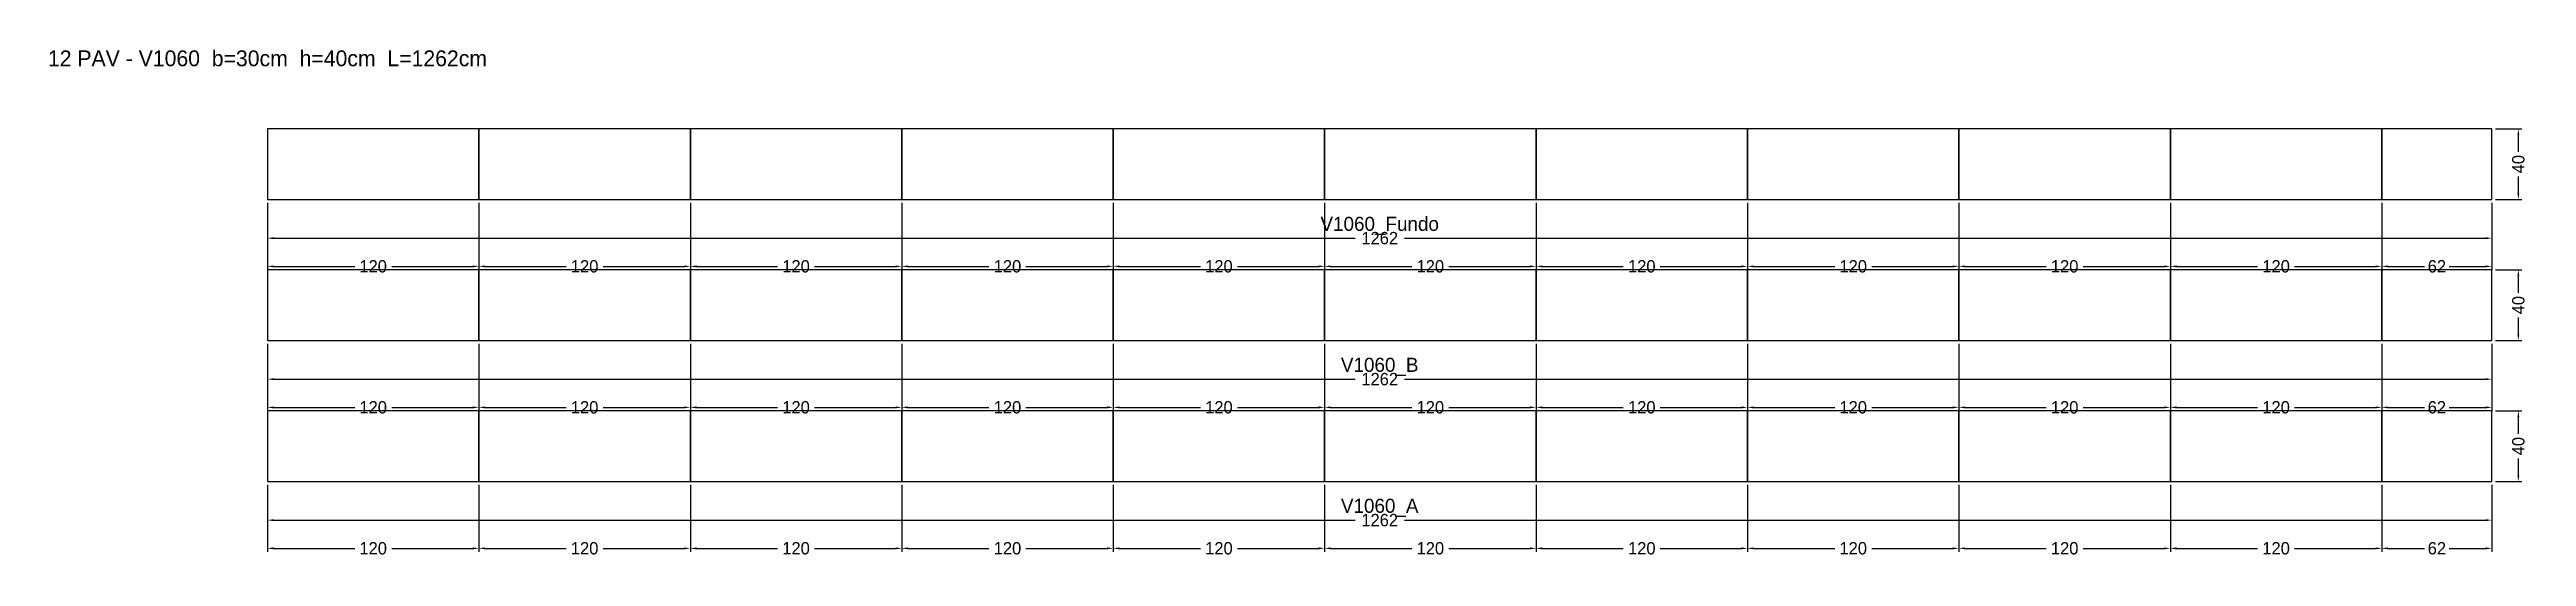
# Model space of a CAD drawing. Header units: metres. Extents: x -124 to 1282, y -43 to 245.
import ezdxf

# ---------------------------------------------------------------- set-up
doc = ezdxf.new("R2010")
doc.units = ezdxf.units.M
for name, color, linetype in [('COTA', 3, 'Continuous'), ('NOMENCLATURA', 2, 'Continuous'), ('Paineis', 7, 'Continuous'), ('Texto Secao', 2, 'Continuous')]:
    doc.layers.add(name, color=color, linetype=linetype)
doc.dimstyles.new('COTA_VIG', dxfattribs={"dimtxt": 7, "dimasz": 3.5, "dimexe": 2, "dimexo": 2, "dimgap": 1.5, "dimtad": 1, "dimdec": 1, "dimcen": 2.5, "dimclrd": 3, "dimclre": 3, "dimclrt": 3, "dimazin": 3, "dimtfac": 1, "dimtmove": 0, "dimatfit": 3})

# ---------------------------------------------------------------- blocks, each defined once
blk = doc.blocks.new('_CLOSEDFILLED')
at = {"color": 0, "linetype": 'BYBLOCK'}
blk.add_solid([(-1, 0.16), (0, 0), (-1, -0.16)], dxfattribs=at)
blk = doc.blocks.new('*D1')
at = {"color": 3}
for p, q in [((0, -2), (0, -24)), ((1262.5, -2), (1262.5, -24)), ((3.5, -22), (617.25, -22)), ((645.25, -22), (1259, -22))]:
    blk.add_line(p, q, dxfattribs=at)
at = {"layer": 'Defpoints'}
for p in [(0, 0), (1262.5, 0), (0, -22)]:
    blk.add_point(p, dxfattribs=at)
at = {"layer": 'COTA', "color": 3, "xscale": 3.5, "yscale": 3.5, "rotation": 180}
blk.add_blockref('_CLOSEDFILLED', (0, -22), dxfattribs=at)
at = {"layer": 'COTA', "color": 3, "xscale": 3.5, "yscale": 3.5}
blk.add_blockref('_CLOSEDFILLED', (1262.5, -22), dxfattribs=at)
at = {"layer": 'COTA', "color": 3, "insert": (631.25, -22), "char_height": 7, "attachment_point": 5}
blk.add_mtext('1262', dxfattribs=at)
blk = doc.blocks.new('*D2')
at = {"color": 3}
for p, q in [((0, -2), (0, -40)), ((120, -2), (120, -40)), ((3.5, -38), (49.5, -38)), ((70.5, -38), (116.5, -38))]:
    blk.add_line(p, q, dxfattribs=at)
at = {"layer": 'Defpoints'}
for p in [(0, 0), (120, 0), (0, -38)]:
    blk.add_point(p, dxfattribs=at)
at = {"layer": 'COTA', "color": 3, "xscale": 3.5, "yscale": 3.5, "rotation": 180}
blk.add_blockref('_CLOSEDFILLED', (0, -38), dxfattribs=at)
at = {"layer": 'COTA', "color": 3, "xscale": 3.5, "yscale": 3.5}
blk.add_blockref('_CLOSEDFILLED', (120, -38), dxfattribs=at)
at = {"layer": 'COTA', "color": 3, "insert": (60, -38), "char_height": 7, "attachment_point": 5}
blk.add_mtext('120', dxfattribs=at)
blk = doc.blocks.new('*D3')
at = {"color": 3}
for p, q in [((120, -2), (120, -40)), ((240, -2), (240, -40)), ((123.5, -38), (169.5, -38)), ((190.5, -38), (236.5, -38))]:
    blk.add_line(p, q, dxfattribs=at)
at = {"layer": 'Defpoints'}
for p in [(120, 0), (240, 0), (120, -38)]:
    blk.add_point(p, dxfattribs=at)
at = {"layer": 'COTA', "color": 3, "xscale": 3.5, "yscale": 3.5, "rotation": 180}
blk.add_blockref('_CLOSEDFILLED', (120, -38), dxfattribs=at)
at = {"layer": 'COTA', "color": 3, "xscale": 3.5, "yscale": 3.5}
blk.add_blockref('_CLOSEDFILLED', (240, -38), dxfattribs=at)
at = {"layer": 'COTA', "color": 3, "insert": (180, -38), "char_height": 7, "attachment_point": 5}
blk.add_mtext('120', dxfattribs=at)
blk = doc.blocks.new('*D4')
at = {"color": 3}
for p, q in [((240, -2), (240, -40)), ((360, -2), (360, -40)), ((243.5, -38), (289.5, -38)), ((310.5, -38), (356.5, -38))]:
    blk.add_line(p, q, dxfattribs=at)
at = {"layer": 'Defpoints'}
for p in [(240, 0), (360, 0), (240, -38)]:
    blk.add_point(p, dxfattribs=at)
at = {"layer": 'COTA', "color": 3, "xscale": 3.5, "yscale": 3.5, "rotation": 180}
blk.add_blockref('_CLOSEDFILLED', (240, -38), dxfattribs=at)
at = {"layer": 'COTA', "color": 3, "xscale": 3.5, "yscale": 3.5}
blk.add_blockref('_CLOSEDFILLED', (360, -38), dxfattribs=at)
at = {"layer": 'COTA', "color": 3, "insert": (300, -38), "char_height": 7, "attachment_point": 5}
blk.add_mtext('120', dxfattribs=at)
blk = doc.blocks.new('*D5')
at = {"color": 3}
for p, q in [((360, -2), (360, -40)), ((480, -2), (480, -40)), ((363.5, -38), (409.5, -38)), ((430.5, -38), (476.5, -38))]:
    blk.add_line(p, q, dxfattribs=at)
at = {"layer": 'Defpoints'}
for p in [(360, 0), (480, 0), (360, -38)]:
    blk.add_point(p, dxfattribs=at)
at = {"layer": 'COTA', "color": 3, "xscale": 3.5, "yscale": 3.5, "rotation": 180}
blk.add_blockref('_CLOSEDFILLED', (360, -38), dxfattribs=at)
at = {"layer": 'COTA', "color": 3, "xscale": 3.5, "yscale": 3.5}
blk.add_blockref('_CLOSEDFILLED', (480, -38), dxfattribs=at)
at = {"layer": 'COTA', "color": 3, "insert": (420, -38), "char_height": 7, "attachment_point": 5}
blk.add_mtext('120', dxfattribs=at)
blk = doc.blocks.new('*D6')
at = {"color": 3}
for p, q in [((480, -2), (480, -40)), ((600, -2), (600, -40)), ((483.5, -38), (529.5, -38)), ((550.5, -38), (596.5, -38))]:
    blk.add_line(p, q, dxfattribs=at)
at = {"layer": 'Defpoints'}
for p in [(480, 0), (600, 0), (480, -38)]:
    blk.add_point(p, dxfattribs=at)
at = {"layer": 'COTA', "color": 3, "xscale": 3.5, "yscale": 3.5, "rotation": 180}
blk.add_blockref('_CLOSEDFILLED', (480, -38), dxfattribs=at)
at = {"layer": 'COTA', "color": 3, "xscale": 3.5, "yscale": 3.5}
blk.add_blockref('_CLOSEDFILLED', (600, -38), dxfattribs=at)
at = {"layer": 'COTA', "color": 3, "insert": (540, -38), "char_height": 7, "attachment_point": 5}
blk.add_mtext('120', dxfattribs=at)
blk = doc.blocks.new('*D7')
at = {"color": 3}
for p, q in [((600, -2), (600, -40)), ((720, -2), (720, -40)), ((603.5, -38), (649.5, -38)), ((670.5, -38), (716.5, -38))]:
    blk.add_line(p, q, dxfattribs=at)
at = {"layer": 'Defpoints'}
for p in [(600, 0), (720, 0), (600, -38)]:
    blk.add_point(p, dxfattribs=at)
at = {"layer": 'COTA', "color": 3, "xscale": 3.5, "yscale": 3.5, "rotation": 180}
blk.add_blockref('_CLOSEDFILLED', (600, -38), dxfattribs=at)
at = {"layer": 'COTA', "color": 3, "xscale": 3.5, "yscale": 3.5}
blk.add_blockref('_CLOSEDFILLED', (720, -38), dxfattribs=at)
at = {"layer": 'COTA', "color": 3, "insert": (660, -38), "char_height": 7, "attachment_point": 5}
blk.add_mtext('120', dxfattribs=at)
blk = doc.blocks.new('*D8')
at = {"color": 3}
for p, q in [((720, -2), (720, -40)), ((840, -2), (840, -40)), ((723.5, -38), (769.5, -38)), ((790.5, -38), (836.5, -38))]:
    blk.add_line(p, q, dxfattribs=at)
at = {"layer": 'Defpoints'}
for p in [(720, 0), (840, 0), (720, -38)]:
    blk.add_point(p, dxfattribs=at)
at = {"layer": 'COTA', "color": 3, "xscale": 3.5, "yscale": 3.5, "rotation": 180}
blk.add_blockref('_CLOSEDFILLED', (720, -38), dxfattribs=at)
at = {"layer": 'COTA', "color": 3, "xscale": 3.5, "yscale": 3.5}
blk.add_blockref('_CLOSEDFILLED', (840, -38), dxfattribs=at)
at = {"layer": 'COTA', "color": 3, "insert": (780, -38), "char_height": 7, "attachment_point": 5}
blk.add_mtext('120', dxfattribs=at)
blk = doc.blocks.new('*D9')
at = {"color": 3}
for p, q in [((840, -2), (840, -40)), ((960, -2), (960, -40)), ((843.5, -38), (889.5, -38)), ((910.5, -38), (956.5, -38))]:
    blk.add_line(p, q, dxfattribs=at)
at = {"layer": 'Defpoints'}
for p in [(840, 0), (960, 0), (840, -38)]:
    blk.add_point(p, dxfattribs=at)
at = {"layer": 'COTA', "color": 3, "xscale": 3.5, "yscale": 3.5, "rotation": 180}
blk.add_blockref('_CLOSEDFILLED', (840, -38), dxfattribs=at)
at = {"layer": 'COTA', "color": 3, "xscale": 3.5, "yscale": 3.5}
blk.add_blockref('_CLOSEDFILLED', (960, -38), dxfattribs=at)
at = {"layer": 'COTA', "color": 3, "insert": (900, -38), "char_height": 7, "attachment_point": 5}
blk.add_mtext('120', dxfattribs=at)
blk = doc.blocks.new('*D10')
at = {"color": 3}
for p, q in [((960, -2), (960, -40)), ((1080, -2), (1080, -40)), ((963.5, -38), (1009.5, -38)), ((1030.5, -38), (1076.5, -38))]:
    blk.add_line(p, q, dxfattribs=at)
at = {"layer": 'Defpoints'}
for p in [(960, 0), (1080, 0), (960, -38)]:
    blk.add_point(p, dxfattribs=at)
at = {"layer": 'COTA', "color": 3, "xscale": 3.5, "yscale": 3.5, "rotation": 180}
blk.add_blockref('_CLOSEDFILLED', (960, -38), dxfattribs=at)
at = {"layer": 'COTA', "color": 3, "xscale": 3.5, "yscale": 3.5}
blk.add_blockref('_CLOSEDFILLED', (1080, -38), dxfattribs=at)
at = {"layer": 'COTA', "color": 3, "insert": (1020, -38), "char_height": 7, "attachment_point": 5}
blk.add_mtext('120', dxfattribs=at)
blk = doc.blocks.new('*D11')
at = {"color": 3}
for p, q in [((1080, -2), (1080, -40)), ((1200, -2), (1200, -40)), ((1083.5, -38), (1129.5, -38)), ((1150.5, -38), (1196.5, -38))]:
    blk.add_line(p, q, dxfattribs=at)
at = {"layer": 'Defpoints'}
for p in [(1080, 0), (1200, 0), (1080, -38)]:
    blk.add_point(p, dxfattribs=at)
at = {"layer": 'COTA', "color": 3, "xscale": 3.5, "yscale": 3.5, "rotation": 180}
blk.add_blockref('_CLOSEDFILLED', (1080, -38), dxfattribs=at)
at = {"layer": 'COTA', "color": 3, "xscale": 3.5, "yscale": 3.5}
blk.add_blockref('_CLOSEDFILLED', (1200, -38), dxfattribs=at)
at = {"layer": 'COTA', "color": 3, "insert": (1140, -38), "char_height": 7, "attachment_point": 5}
blk.add_mtext('120', dxfattribs=at)
blk = doc.blocks.new('*D12')
at = {"color": 3}
for p, q in [((1200, -2), (1200, -40)), ((1262.5, -2), (1262.5, -40)), ((1203.5, -38), (1224.25, -38)), ((1238.25, -38), (1259, -38))]:
    blk.add_line(p, q, dxfattribs=at)
at = {"layer": 'Defpoints'}
for p in [(1200, 0), (1262.5, 0), (1200, -38)]:
    blk.add_point(p, dxfattribs=at)
at = {"layer": 'COTA', "color": 3, "xscale": 3.5, "yscale": 3.5, "rotation": 180}
blk.add_blockref('_CLOSEDFILLED', (1200, -38), dxfattribs=at)
at = {"layer": 'COTA', "color": 3, "xscale": 3.5, "yscale": 3.5}
blk.add_blockref('_CLOSEDFILLED', (1262.5, -38), dxfattribs=at)
at = {"layer": 'COTA', "color": 3, "insert": (1231.25, -38), "char_height": 7, "attachment_point": 5}
blk.add_mtext('62', dxfattribs=at)
blk = doc.blocks.new('*D13')
at = {"color": 3}
for p, q in [((1264.5, 40), (1279.5, 40)), ((1277.5, 27), (1277.5, 36.5)), ((1264.5, 0), (1279.5, 0)), ((1277.5, 3.5), (1277.5, 13))]:
    blk.add_line(p, q, dxfattribs=at)
at = {"layer": 'Defpoints'}
for p in [(1262.5, 40), (1262.5, 0), (1277.5, 0)]:
    blk.add_point(p, dxfattribs=at)
at = {"layer": 'COTA', "color": 3, "xscale": 3.5, "yscale": 3.5}
for p, rotation in [((1277.5, 40), 90), ((1277.5, 0), 270)]:
    blk.add_blockref('_CLOSEDFILLED', p, dxfattribs=dict(at, rotation=rotation))
at = {"layer": 'COTA', "color": 3, "insert": (1277.5, 20), "char_height": 7, "attachment_point": 5, "rotation": 90}
blk.add_mtext('40', dxfattribs=at)
blk = doc.blocks.new('*D14')
at = {"color": 3}
for p, q in [((0, 78), (0, 56)), ((1262.5, 78), (1262.5, 56)), ((3.5, 58), (617.25, 58)), ((645.25, 58), (1259, 58))]:
    blk.add_line(p, q, dxfattribs=at)
at = {"layer": 'Defpoints'}
for p in [(0, 80), (1262.5, 80), (0, 58)]:
    blk.add_point(p, dxfattribs=at)
at = {"layer": 'COTA', "color": 3, "xscale": 3.5, "yscale": 3.5, "rotation": 180}
blk.add_blockref('_CLOSEDFILLED', (0, 58), dxfattribs=at)
at = {"layer": 'COTA', "color": 3, "xscale": 3.5, "yscale": 3.5}
blk.add_blockref('_CLOSEDFILLED', (1262.5, 58), dxfattribs=at)
at = {"layer": 'COTA', "color": 3, "insert": (631.25, 58), "char_height": 7, "attachment_point": 5}
blk.add_mtext('1262', dxfattribs=at)
blk = doc.blocks.new('*D15')
at = {"color": 3}
for p, q in [((0, 78), (0, 40)), ((120, 78), (120, 40)), ((3.5, 42), (49.5, 42)), ((70.5, 42), (116.5, 42))]:
    blk.add_line(p, q, dxfattribs=at)
at = {"layer": 'Defpoints'}
for p in [(0, 80), (120, 80), (0, 42)]:
    blk.add_point(p, dxfattribs=at)
at = {"layer": 'COTA', "color": 3, "xscale": 3.5, "yscale": 3.5, "rotation": 180}
blk.add_blockref('_CLOSEDFILLED', (0, 42), dxfattribs=at)
at = {"layer": 'COTA', "color": 3, "xscale": 3.5, "yscale": 3.5}
blk.add_blockref('_CLOSEDFILLED', (120, 42), dxfattribs=at)
at = {"layer": 'COTA', "color": 3, "insert": (60, 42), "char_height": 7, "attachment_point": 5}
blk.add_mtext('120', dxfattribs=at)
blk = doc.blocks.new('*D16')
at = {"color": 3}
for p, q in [((120, 78), (120, 40)), ((240, 78), (240, 40)), ((123.5, 42), (169.5, 42)), ((190.5, 42), (236.5, 42))]:
    blk.add_line(p, q, dxfattribs=at)
at = {"layer": 'Defpoints'}
for p in [(120, 80), (240, 80), (120, 42)]:
    blk.add_point(p, dxfattribs=at)
at = {"layer": 'COTA', "color": 3, "xscale": 3.5, "yscale": 3.5, "rotation": 180}
blk.add_blockref('_CLOSEDFILLED', (120, 42), dxfattribs=at)
at = {"layer": 'COTA', "color": 3, "xscale": 3.5, "yscale": 3.5}
blk.add_blockref('_CLOSEDFILLED', (240, 42), dxfattribs=at)
at = {"layer": 'COTA', "color": 3, "insert": (180, 42), "char_height": 7, "attachment_point": 5}
blk.add_mtext('120', dxfattribs=at)
blk = doc.blocks.new('*D17')
at = {"color": 3}
for p, q in [((240, 78), (240, 40)), ((360, 78), (360, 40)), ((243.5, 42), (289.5, 42)), ((310.5, 42), (356.5, 42))]:
    blk.add_line(p, q, dxfattribs=at)
at = {"layer": 'Defpoints'}
for p in [(240, 80), (360, 80), (240, 42)]:
    blk.add_point(p, dxfattribs=at)
at = {"layer": 'COTA', "color": 3, "xscale": 3.5, "yscale": 3.5, "rotation": 180}
blk.add_blockref('_CLOSEDFILLED', (240, 42), dxfattribs=at)
at = {"layer": 'COTA', "color": 3, "xscale": 3.5, "yscale": 3.5}
blk.add_blockref('_CLOSEDFILLED', (360, 42), dxfattribs=at)
at = {"layer": 'COTA', "color": 3, "insert": (300, 42), "char_height": 7, "attachment_point": 5}
blk.add_mtext('120', dxfattribs=at)
blk = doc.blocks.new('*D18')
at = {"color": 3}
for p, q in [((360, 78), (360, 40)), ((480, 78), (480, 40)), ((363.5, 42), (409.5, 42)), ((430.5, 42), (476.5, 42))]:
    blk.add_line(p, q, dxfattribs=at)
at = {"layer": 'Defpoints'}
for p in [(360, 80), (480, 80), (360, 42)]:
    blk.add_point(p, dxfattribs=at)
at = {"layer": 'COTA', "color": 3, "xscale": 3.5, "yscale": 3.5, "rotation": 180}
blk.add_blockref('_CLOSEDFILLED', (360, 42), dxfattribs=at)
at = {"layer": 'COTA', "color": 3, "xscale": 3.5, "yscale": 3.5}
blk.add_blockref('_CLOSEDFILLED', (480, 42), dxfattribs=at)
at = {"layer": 'COTA', "color": 3, "insert": (420, 42), "char_height": 7, "attachment_point": 5}
blk.add_mtext('120', dxfattribs=at)
blk = doc.blocks.new('*D19')
at = {"color": 3}
for p, q in [((480, 78), (480, 40)), ((600, 78), (600, 40)), ((483.5, 42), (529.5, 42)), ((550.5, 42), (596.5, 42))]:
    blk.add_line(p, q, dxfattribs=at)
at = {"layer": 'Defpoints'}
for p in [(480, 80), (600, 80), (480, 42)]:
    blk.add_point(p, dxfattribs=at)
at = {"layer": 'COTA', "color": 3, "xscale": 3.5, "yscale": 3.5, "rotation": 180}
blk.add_blockref('_CLOSEDFILLED', (480, 42), dxfattribs=at)
at = {"layer": 'COTA', "color": 3, "xscale": 3.5, "yscale": 3.5}
blk.add_blockref('_CLOSEDFILLED', (600, 42), dxfattribs=at)
at = {"layer": 'COTA', "color": 3, "insert": (540, 42), "char_height": 7, "attachment_point": 5}
blk.add_mtext('120', dxfattribs=at)
blk = doc.blocks.new('*D20')
at = {"color": 3}
for p, q in [((600, 78), (600, 40)), ((720, 78), (720, 40)), ((603.5, 42), (649.5, 42)), ((670.5, 42), (716.5, 42))]:
    blk.add_line(p, q, dxfattribs=at)
at = {"layer": 'Defpoints'}
for p in [(600, 80), (720, 80), (600, 42)]:
    blk.add_point(p, dxfattribs=at)
at = {"layer": 'COTA', "color": 3, "xscale": 3.5, "yscale": 3.5, "rotation": 180}
blk.add_blockref('_CLOSEDFILLED', (600, 42), dxfattribs=at)
at = {"layer": 'COTA', "color": 3, "xscale": 3.5, "yscale": 3.5}
blk.add_blockref('_CLOSEDFILLED', (720, 42), dxfattribs=at)
at = {"layer": 'COTA', "color": 3, "insert": (660, 42), "char_height": 7, "attachment_point": 5}
blk.add_mtext('120', dxfattribs=at)
blk = doc.blocks.new('*D21')
at = {"color": 3}
for p, q in [((720, 78), (720, 40)), ((840, 78), (840, 40)), ((723.5, 42), (769.5, 42)), ((790.5, 42), (836.5, 42))]:
    blk.add_line(p, q, dxfattribs=at)
at = {"layer": 'Defpoints'}
for p in [(720, 80), (840, 80), (720, 42)]:
    blk.add_point(p, dxfattribs=at)
at = {"layer": 'COTA', "color": 3, "xscale": 3.5, "yscale": 3.5, "rotation": 180}
blk.add_blockref('_CLOSEDFILLED', (720, 42), dxfattribs=at)
at = {"layer": 'COTA', "color": 3, "xscale": 3.5, "yscale": 3.5}
blk.add_blockref('_CLOSEDFILLED', (840, 42), dxfattribs=at)
at = {"layer": 'COTA', "color": 3, "insert": (780, 42), "char_height": 7, "attachment_point": 5}
blk.add_mtext('120', dxfattribs=at)
blk = doc.blocks.new('*D22')
at = {"color": 3}
for p, q in [((840, 78), (840, 40)), ((960, 78), (960, 40)), ((843.5, 42), (889.5, 42)), ((910.5, 42), (956.5, 42))]:
    blk.add_line(p, q, dxfattribs=at)
at = {"layer": 'Defpoints'}
for p in [(840, 80), (960, 80), (840, 42)]:
    blk.add_point(p, dxfattribs=at)
at = {"layer": 'COTA', "color": 3, "xscale": 3.5, "yscale": 3.5, "rotation": 180}
blk.add_blockref('_CLOSEDFILLED', (840, 42), dxfattribs=at)
at = {"layer": 'COTA', "color": 3, "xscale": 3.5, "yscale": 3.5}
blk.add_blockref('_CLOSEDFILLED', (960, 42), dxfattribs=at)
at = {"layer": 'COTA', "color": 3, "insert": (900, 42), "char_height": 7, "attachment_point": 5}
blk.add_mtext('120', dxfattribs=at)
blk = doc.blocks.new('*D23')
at = {"color": 3}
for p, q in [((960, 78), (960, 40)), ((1080, 78), (1080, 40)), ((963.5, 42), (1009.5, 42)), ((1030.5, 42), (1076.5, 42))]:
    blk.add_line(p, q, dxfattribs=at)
at = {"layer": 'Defpoints'}
for p in [(960, 80), (1080, 80), (960, 42)]:
    blk.add_point(p, dxfattribs=at)
at = {"layer": 'COTA', "color": 3, "xscale": 3.5, "yscale": 3.5, "rotation": 180}
blk.add_blockref('_CLOSEDFILLED', (960, 42), dxfattribs=at)
at = {"layer": 'COTA', "color": 3, "xscale": 3.5, "yscale": 3.5}
blk.add_blockref('_CLOSEDFILLED', (1080, 42), dxfattribs=at)
at = {"layer": 'COTA', "color": 3, "insert": (1020, 42), "char_height": 7, "attachment_point": 5}
blk.add_mtext('120', dxfattribs=at)
blk = doc.blocks.new('*D24')
at = {"color": 3}
for p, q in [((1080, 78), (1080, 40)), ((1200, 78), (1200, 40)), ((1083.5, 42), (1129.5, 42)), ((1150.5, 42), (1196.5, 42))]:
    blk.add_line(p, q, dxfattribs=at)
at = {"layer": 'Defpoints'}
for p in [(1080, 80), (1200, 80), (1080, 42)]:
    blk.add_point(p, dxfattribs=at)
at = {"layer": 'COTA', "color": 3, "xscale": 3.5, "yscale": 3.5, "rotation": 180}
blk.add_blockref('_CLOSEDFILLED', (1080, 42), dxfattribs=at)
at = {"layer": 'COTA', "color": 3, "xscale": 3.5, "yscale": 3.5}
blk.add_blockref('_CLOSEDFILLED', (1200, 42), dxfattribs=at)
at = {"layer": 'COTA', "color": 3, "insert": (1140, 42), "char_height": 7, "attachment_point": 5}
blk.add_mtext('120', dxfattribs=at)
blk = doc.blocks.new('*D25')
at = {"color": 3}
for p, q in [((1200, 78), (1200, 40)), ((1262.5, 78), (1262.5, 40)), ((1203.5, 42), (1224.25, 42)), ((1238.25, 42), (1259, 42))]:
    blk.add_line(p, q, dxfattribs=at)
at = {"layer": 'Defpoints'}
for p in [(1200, 80), (1262.5, 80), (1200, 42)]:
    blk.add_point(p, dxfattribs=at)
at = {"layer": 'COTA', "color": 3, "xscale": 3.5, "yscale": 3.5, "rotation": 180}
blk.add_blockref('_CLOSEDFILLED', (1200, 42), dxfattribs=at)
at = {"layer": 'COTA', "color": 3, "xscale": 3.5, "yscale": 3.5}
blk.add_blockref('_CLOSEDFILLED', (1262.5, 42), dxfattribs=at)
at = {"layer": 'COTA', "color": 3, "insert": (1231.25, 42), "char_height": 7, "attachment_point": 5}
blk.add_mtext('62', dxfattribs=at)
blk = doc.blocks.new('*D26')
at = {"color": 3}
for p, q in [((1264.5, 120), (1279.5, 120)), ((1277.5, 107), (1277.5, 116.5)), ((1277.5, 83.5), (1277.5, 93)), ((1264.5, 80), (1279.5, 80))]:
    blk.add_line(p, q, dxfattribs=at)
at = {"layer": 'Defpoints'}
for p in [(1262.5, 120), (1262.5, 80), (1277.5, 80)]:
    blk.add_point(p, dxfattribs=at)
at = {"layer": 'COTA', "color": 3, "xscale": 3.5, "yscale": 3.5}
for p, rotation in [((1277.5, 120), 90), ((1277.5, 80), 270)]:
    blk.add_blockref('_CLOSEDFILLED', p, dxfattribs=dict(at, rotation=rotation))
at = {"layer": 'COTA', "color": 3, "insert": (1277.5, 100), "char_height": 7, "attachment_point": 5, "rotation": 90}
blk.add_mtext('40', dxfattribs=at)
blk = doc.blocks.new('*D27')
at = {"color": 3}
for p, q in [((0, 158), (0, 136)), ((1262.5, 158), (1262.5, 136)), ((3.5, 138), (617.25, 138)), ((645.25, 138), (1259, 138))]:
    blk.add_line(p, q, dxfattribs=at)
at = {"layer": 'Defpoints'}
for p in [(0, 160), (1262.5, 160), (0, 138)]:
    blk.add_point(p, dxfattribs=at)
at = {"layer": 'COTA', "color": 3, "xscale": 3.5, "yscale": 3.5, "rotation": 180}
blk.add_blockref('_CLOSEDFILLED', (0, 138), dxfattribs=at)
at = {"layer": 'COTA', "color": 3, "xscale": 3.5, "yscale": 3.5}
blk.add_blockref('_CLOSEDFILLED', (1262.5, 138), dxfattribs=at)
at = {"layer": 'COTA', "color": 3, "insert": (631.25, 138), "char_height": 7, "attachment_point": 5}
blk.add_mtext('1262', dxfattribs=at)
blk = doc.blocks.new('*D28')
at = {"color": 3}
for p, q in [((0, 158), (0, 120)), ((120, 158), (120, 120)), ((3.5, 122), (49.5, 122)), ((70.5, 122), (116.5, 122))]:
    blk.add_line(p, q, dxfattribs=at)
at = {"layer": 'Defpoints'}
for p in [(0, 160), (120, 160), (0, 122)]:
    blk.add_point(p, dxfattribs=at)
at = {"layer": 'COTA', "color": 3, "xscale": 3.5, "yscale": 3.5, "rotation": 180}
blk.add_blockref('_CLOSEDFILLED', (0, 122), dxfattribs=at)
at = {"layer": 'COTA', "color": 3, "xscale": 3.5, "yscale": 3.5}
blk.add_blockref('_CLOSEDFILLED', (120, 122), dxfattribs=at)
at = {"layer": 'COTA', "color": 3, "insert": (60, 122), "char_height": 7, "attachment_point": 5}
blk.add_mtext('120', dxfattribs=at)
blk = doc.blocks.new('*D29')
at = {"color": 3}
for p, q in [((120, 158), (120, 120)), ((240, 158), (240, 120)), ((123.5, 122), (169.5, 122)), ((190.5, 122), (236.5, 122))]:
    blk.add_line(p, q, dxfattribs=at)
at = {"layer": 'Defpoints'}
for p in [(120, 160), (240, 160), (120, 122)]:
    blk.add_point(p, dxfattribs=at)
at = {"layer": 'COTA', "color": 3, "xscale": 3.5, "yscale": 3.5, "rotation": 180}
blk.add_blockref('_CLOSEDFILLED', (120, 122), dxfattribs=at)
at = {"layer": 'COTA', "color": 3, "xscale": 3.5, "yscale": 3.5}
blk.add_blockref('_CLOSEDFILLED', (240, 122), dxfattribs=at)
at = {"layer": 'COTA', "color": 3, "insert": (180, 122), "char_height": 7, "attachment_point": 5}
blk.add_mtext('120', dxfattribs=at)
blk = doc.blocks.new('*D30')
at = {"color": 3}
for p, q in [((240, 158), (240, 120)), ((360, 158), (360, 120)), ((243.5, 122), (289.5, 122)), ((310.5, 122), (356.5, 122))]:
    blk.add_line(p, q, dxfattribs=at)
at = {"layer": 'Defpoints'}
for p in [(240, 160), (360, 160), (240, 122)]:
    blk.add_point(p, dxfattribs=at)
at = {"layer": 'COTA', "color": 3, "xscale": 3.5, "yscale": 3.5, "rotation": 180}
blk.add_blockref('_CLOSEDFILLED', (240, 122), dxfattribs=at)
at = {"layer": 'COTA', "color": 3, "xscale": 3.5, "yscale": 3.5}
blk.add_blockref('_CLOSEDFILLED', (360, 122), dxfattribs=at)
at = {"layer": 'COTA', "color": 3, "insert": (300, 122), "char_height": 7, "attachment_point": 5}
blk.add_mtext('120', dxfattribs=at)
blk = doc.blocks.new('*D31')
at = {"color": 3}
for p, q in [((360, 158), (360, 120)), ((480, 158), (480, 120)), ((363.5, 122), (409.5, 122)), ((430.5, 122), (476.5, 122))]:
    blk.add_line(p, q, dxfattribs=at)
at = {"layer": 'Defpoints'}
for p in [(360, 160), (480, 160), (360, 122)]:
    blk.add_point(p, dxfattribs=at)
at = {"layer": 'COTA', "color": 3, "xscale": 3.5, "yscale": 3.5, "rotation": 180}
blk.add_blockref('_CLOSEDFILLED', (360, 122), dxfattribs=at)
at = {"layer": 'COTA', "color": 3, "xscale": 3.5, "yscale": 3.5}
blk.add_blockref('_CLOSEDFILLED', (480, 122), dxfattribs=at)
at = {"layer": 'COTA', "color": 3, "insert": (420, 122), "char_height": 7, "attachment_point": 5}
blk.add_mtext('120', dxfattribs=at)
blk = doc.blocks.new('*D32')
at = {"color": 3}
for p, q in [((480, 158), (480, 120)), ((600, 158), (600, 120)), ((483.5, 122), (529.5, 122)), ((550.5, 122), (596.5, 122))]:
    blk.add_line(p, q, dxfattribs=at)
at = {"layer": 'Defpoints'}
for p in [(480, 160), (600, 160), (480, 122)]:
    blk.add_point(p, dxfattribs=at)
at = {"layer": 'COTA', "color": 3, "xscale": 3.5, "yscale": 3.5, "rotation": 180}
blk.add_blockref('_CLOSEDFILLED', (480, 122), dxfattribs=at)
at = {"layer": 'COTA', "color": 3, "xscale": 3.5, "yscale": 3.5}
blk.add_blockref('_CLOSEDFILLED', (600, 122), dxfattribs=at)
at = {"layer": 'COTA', "color": 3, "insert": (540, 122), "char_height": 7, "attachment_point": 5}
blk.add_mtext('120', dxfattribs=at)
blk = doc.blocks.new('*D33')
at = {"color": 3}
for p, q in [((600, 158), (600, 120)), ((720, 158), (720, 120)), ((603.5, 122), (649.5, 122)), ((670.5, 122), (716.5, 122))]:
    blk.add_line(p, q, dxfattribs=at)
at = {"layer": 'Defpoints'}
for p in [(600, 160), (720, 160), (600, 122)]:
    blk.add_point(p, dxfattribs=at)
at = {"layer": 'COTA', "color": 3, "xscale": 3.5, "yscale": 3.5, "rotation": 180}
blk.add_blockref('_CLOSEDFILLED', (600, 122), dxfattribs=at)
at = {"layer": 'COTA', "color": 3, "xscale": 3.5, "yscale": 3.5}
blk.add_blockref('_CLOSEDFILLED', (720, 122), dxfattribs=at)
at = {"layer": 'COTA', "color": 3, "insert": (660, 122), "char_height": 7, "attachment_point": 5}
blk.add_mtext('120', dxfattribs=at)
blk = doc.blocks.new('*D34')
at = {"color": 3}
for p, q in [((720, 158), (720, 120)), ((840, 158), (840, 120)), ((723.5, 122), (769.5, 122)), ((790.5, 122), (836.5, 122))]:
    blk.add_line(p, q, dxfattribs=at)
at = {"layer": 'Defpoints'}
for p in [(720, 160), (840, 160), (720, 122)]:
    blk.add_point(p, dxfattribs=at)
at = {"layer": 'COTA', "color": 3, "xscale": 3.5, "yscale": 3.5, "rotation": 180}
blk.add_blockref('_CLOSEDFILLED', (720, 122), dxfattribs=at)
at = {"layer": 'COTA', "color": 3, "xscale": 3.5, "yscale": 3.5}
blk.add_blockref('_CLOSEDFILLED', (840, 122), dxfattribs=at)
at = {"layer": 'COTA', "color": 3, "insert": (780, 122), "char_height": 7, "attachment_point": 5}
blk.add_mtext('120', dxfattribs=at)
blk = doc.blocks.new('*D35')
at = {"color": 3}
for p, q in [((840, 158), (840, 120)), ((960, 158), (960, 120)), ((843.5, 122), (889.5, 122)), ((910.5, 122), (956.5, 122))]:
    blk.add_line(p, q, dxfattribs=at)
at = {"layer": 'Defpoints'}
for p in [(840, 160), (960, 160), (840, 122)]:
    blk.add_point(p, dxfattribs=at)
at = {"layer": 'COTA', "color": 3, "xscale": 3.5, "yscale": 3.5, "rotation": 180}
blk.add_blockref('_CLOSEDFILLED', (840, 122), dxfattribs=at)
at = {"layer": 'COTA', "color": 3, "xscale": 3.5, "yscale": 3.5}
blk.add_blockref('_CLOSEDFILLED', (960, 122), dxfattribs=at)
at = {"layer": 'COTA', "color": 3, "insert": (900, 122), "char_height": 7, "attachment_point": 5}
blk.add_mtext('120', dxfattribs=at)
blk = doc.blocks.new('*D36')
at = {"color": 3}
for p, q in [((960, 158), (960, 120)), ((1080, 158), (1080, 120)), ((963.5, 122), (1009.5, 122)), ((1030.5, 122), (1076.5, 122))]:
    blk.add_line(p, q, dxfattribs=at)
at = {"layer": 'Defpoints'}
for p in [(960, 160), (1080, 160), (960, 122)]:
    blk.add_point(p, dxfattribs=at)
at = {"layer": 'COTA', "color": 3, "xscale": 3.5, "yscale": 3.5, "rotation": 180}
blk.add_blockref('_CLOSEDFILLED', (960, 122), dxfattribs=at)
at = {"layer": 'COTA', "color": 3, "xscale": 3.5, "yscale": 3.5}
blk.add_blockref('_CLOSEDFILLED', (1080, 122), dxfattribs=at)
at = {"layer": 'COTA', "color": 3, "insert": (1020, 122), "char_height": 7, "attachment_point": 5}
blk.add_mtext('120', dxfattribs=at)
blk = doc.blocks.new('*D37')
at = {"color": 3}
for p, q in [((1080, 158), (1080, 120)), ((1200, 158), (1200, 120)), ((1083.5, 122), (1129.5, 122)), ((1150.5, 122), (1196.5, 122))]:
    blk.add_line(p, q, dxfattribs=at)
at = {"layer": 'Defpoints'}
for p in [(1080, 160), (1200, 160), (1080, 122)]:
    blk.add_point(p, dxfattribs=at)
at = {"layer": 'COTA', "color": 3, "xscale": 3.5, "yscale": 3.5, "rotation": 180}
blk.add_blockref('_CLOSEDFILLED', (1080, 122), dxfattribs=at)
at = {"layer": 'COTA', "color": 3, "xscale": 3.5, "yscale": 3.5}
blk.add_blockref('_CLOSEDFILLED', (1200, 122), dxfattribs=at)
at = {"layer": 'COTA', "color": 3, "insert": (1140, 122), "char_height": 7, "attachment_point": 5}
blk.add_mtext('120', dxfattribs=at)
blk = doc.blocks.new('*D38')
at = {"color": 3}
for p, q in [((1200, 158), (1200, 120)), ((1262.5, 158), (1262.5, 120)), ((1203.5, 122), (1224.25, 122)), ((1238.25, 122), (1259, 122))]:
    blk.add_line(p, q, dxfattribs=at)
at = {"layer": 'Defpoints'}
for p in [(1200, 160), (1262.5, 160), (1200, 122)]:
    blk.add_point(p, dxfattribs=at)
at = {"layer": 'COTA', "color": 3, "xscale": 3.5, "yscale": 3.5, "rotation": 180}
blk.add_blockref('_CLOSEDFILLED', (1200, 122), dxfattribs=at)
at = {"layer": 'COTA', "color": 3, "xscale": 3.5, "yscale": 3.5}
blk.add_blockref('_CLOSEDFILLED', (1262.5, 122), dxfattribs=at)
at = {"layer": 'COTA', "color": 3, "insert": (1231.25, 122), "char_height": 7, "attachment_point": 5}
blk.add_mtext('62', dxfattribs=at)
blk = doc.blocks.new('*D39')
at = {"color": 3}
for p, q in [((1264.5, 200), (1279.5, 200)), ((1277.5, 187), (1277.5, 196.5)), ((1277.5, 163.5), (1277.5, 173)), ((1264.5, 160), (1279.5, 160))]:
    blk.add_line(p, q, dxfattribs=at)
at = {"layer": 'Defpoints'}
for p in [(1262.5, 200), (1262.5, 160), (1277.5, 160)]:
    blk.add_point(p, dxfattribs=at)
at = {"layer": 'COTA', "color": 3, "xscale": 3.5, "yscale": 3.5}
for p, rotation in [((1277.5, 200), 90), ((1277.5, 160), 270)]:
    blk.add_blockref('_CLOSEDFILLED', p, dxfattribs=dict(at, rotation=rotation))
at = {"layer": 'COTA', "color": 3, "insert": (1277.5, 180), "char_height": 7, "attachment_point": 5, "rotation": 90}
blk.add_mtext('40', dxfattribs=at)

msp = doc.modelspace()

# ---------------------------------------------------------------- linework, layer by layer
at = {"layer": 'Paineis'}
for points in [[(0, 160), (120, 160), (120, 200), (0, 200)], [(120, 160), (240, 160), (240, 200), (120, 200)], [(240, 160), (360, 160), (360, 200), (240, 200)], [(360, 160), (480, 160), (480, 200), (360, 200)], [(480, 160), (600, 160), (600, 200), (480, 200)], [(600, 160), (720, 160), (720, 200), (600, 200)], [(720, 160), (840, 160), (840, 200), (720, 200)], [(840, 160), (960, 160), (960, 200), (840, 200)], [(960, 160), (1080, 160), (1080, 200), (960, 200)], [(1080, 160), (1200, 160), (1200, 200), (1080, 200)], [(1200, 160), (1262.5, 160), (1262.5, 200), (1200, 200)], [(0, 80), (120, 80), (120, 120), (0, 120)], [(120, 80), (240, 80), (240, 120), (120, 120)], [(240, 80), (360, 80), (360, 120), (240, 120)], [(360, 80), (480, 80), (480, 120), (360, 120)], [(480, 80), (600, 80), (600, 120), (480, 120)], [(600, 80), (720, 80), (720, 120), (600, 120)], [(720, 80), (840, 80), (840, 120), (720, 120)], [(840, 80), (960, 80), (960, 120), (840, 120)], [(960, 80), (1080, 80), (1080, 120), (960, 120)], [(1080, 80), (1200, 80), (1200, 120), (1080, 120)], [(1200, 80), (1262.5, 80), (1262.5, 120), (1200, 120)], [(0, 0), (120, 0), (120, 40), (0, 40)], [(120, 0), (240, 0), (240, 40), (120, 40)], [(240, 0), (360, 0), (360, 40), (240, 40)], [(360, 0), (480, 0), (480, 40), (360, 40)], [(480, 0), (600, 0), (600, 40), (480, 40)], [(600, 0), (720, 0), (720, 40), (600, 40)], [(720, 0), (840, 0), (840, 40), (720, 40)], [(840, 0), (960, 0), (960, 40), (840, 40)], [(960, 0), (1080, 0), (1080, 40), (960, 40)], [(1080, 0), (1200, 0), (1200, 40), (1080, 40)], [(1200, 0), (1262.5, 0), (1262.5, 40), (1200, 40)]]:
    msp.add_lwpolyline(points, close=True, dxfattribs=at)

# ---------------------------------------------------------------- texts
at = {"layer": 'NOMENCLATURA', "insert": (0, 240), "char_height": 9, "width": 1282.5, "attachment_point": 5}
msp.add_mtext('12 PAV - V1060  b=30cm  h=40cm  L=1262cm', dxfattribs=at)
at = {"layer": 'Texto Secao', "char_height": 8, "width": 1282.5, "attachment_point": 5}
for s, insert in [('V1060_Fundo', (631.25, 145)), ('V1060_B', (631.25, 65)), ('V1060_A', (631.25, -15))]:
    msp.add_mtext(s, dxfattribs=dict(at, insert=insert))

# ---------------------------------------------------------------- dimensions: what is measured, and where the dimension line sits
at = {"layer": 'COTA'}
for base, p1, p2, picture, middle in [((1277.5, 160), (1262.5, 160), (1262.5, 200), '*D39', (1277.5, 180)), ((1277.5, 80), (1262.5, 80), (1262.5, 120), '*D26', (1277.5, 100)), ((1277.5, 0), (1262.5, 0), (1262.5, 40), '*D13', (1277.5, 20))]:
    dim = msp.add_linear_dim(base=base, p1=p1, p2=p2, angle=90, dimstyle='COTA_VIG', dxfattribs=at)
    dim.commit()
    dim.dimension.update_dxf_attribs({"geometry": picture, "text_midpoint": middle})
for base, p1, p2, picture, middle in [((0, 138), (0, 160), (1262.5, 160), '*D27', (631.25, 138)), ((0, 122), (0, 160), (120, 160), '*D28', (60, 122)), ((120, 122), (120, 160), (240, 160), '*D29', (180, 122)), ((240, 122), (240, 160), (360, 160), '*D30', (300, 122)), ((360, 122), (360, 160), (480, 160), '*D31', (420, 122)), ((480, 122), (480, 160), (600, 160), '*D32', (540, 122)), ((600, 122), (600, 160), (720, 160), '*D33', (660, 122)), ((720, 122), (720, 160), (840, 160), '*D34', (780, 122)), ((840, 122), (840, 160), (960, 160), '*D35', (900, 122)), ((960, 122), (960, 160), (1080, 160), '*D36', (1020, 122)), ((1080, 122), (1080, 160), (1200, 160), '*D37', (1140, 122)), ((1200, 122), (1200, 160), (1262.5, 160), '*D38', (1231.25, 122)), ((0, 58), (0, 80), (1262.5, 80), '*D14', (631.25, 58)), ((0, 42), (0, 80), (120, 80), '*D15', (60, 42)), ((120, 42), (120, 80), (240, 80), '*D16', (180, 42)), ((240, 42), (240, 80), (360, 80), '*D17', (300, 42)), ((360, 42), (360, 80), (480, 80), '*D18', (420, 42)), ((480, 42), (480, 80), (600, 80), '*D19', (540, 42)), ((600, 42), (600, 80), (720, 80), '*D20', (660, 42)), ((720, 42), (720, 80), (840, 80), '*D21', (780, 42)), ((840, 42), (840, 80), (960, 80), '*D22', (900, 42)), ((960, 42), (960, 80), (1080, 80), '*D23', (1020, 42)), ((1080, 42), (1080, 80), (1200, 80), '*D24', (1140, 42)), ((1200, 42), (1200, 80), (1262.5, 80), '*D25', (1231.25, 42)), ((0, -22), (0, 0), (1262.5, 0), '*D1', (631.25, -22)), ((0, -38), (0, 0), (120, 0), '*D2', (60, -38)), ((120, -38), (120, 0), (240, 0), '*D3', (180, -38)), ((240, -38), (240, 0), (360, 0), '*D4', (300, -38)), ((360, -38), (360, 0), (480, 0), '*D5', (420, -38)), ((480, -38), (480, 0), (600, 0), '*D6', (540, -38)), ((600, -38), (600, 0), (720, 0), '*D7', (660, -38)), ((720, -38), (720, 0), (840, 0), '*D8', (780, -38)), ((840, -38), (840, 0), (960, 0), '*D9', (900, -38)), ((960, -38), (960, 0), (1080, 0), '*D10', (1020, -38)), ((1080, -38), (1080, 0), (1200, 0), '*D11', (1140, -38)), ((1200, -38), (1200, 0), (1262.5, 0), '*D12', (1231.25, -38))]:
    dim = msp.add_linear_dim(base=base, p1=p1, p2=p2, dimstyle='COTA_VIG', dxfattribs=at)
    dim.commit()
    dim.dimension.update_dxf_attribs({"geometry": picture, "text_midpoint": middle})

doc.saveas('drawing.dxf')
